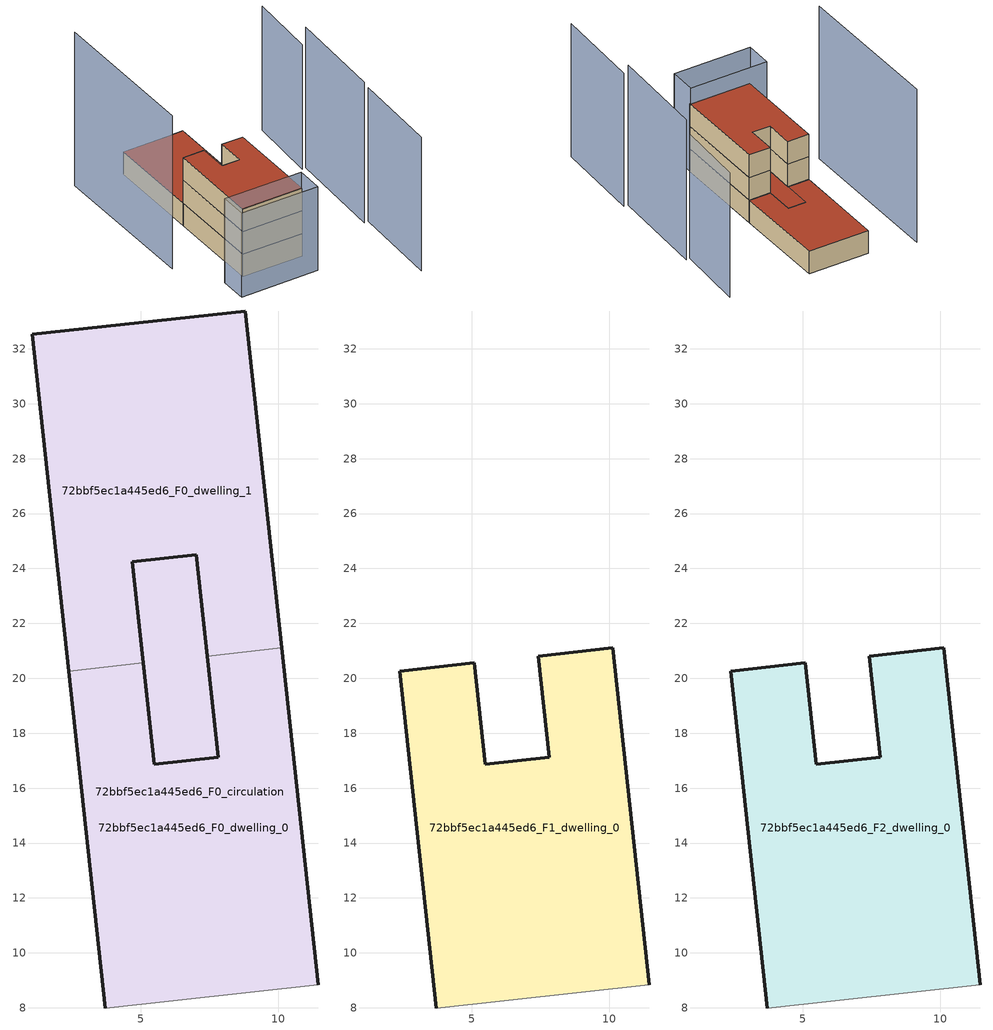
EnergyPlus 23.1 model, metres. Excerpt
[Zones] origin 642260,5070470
72bbf5ec1a445ed6_F0_dwelling_0
 floor ground (EU_floor_Construction): 10.14,21.11 11.47,8.84 3.7,7.99 2.37,20.26 5.09,20.56 5.49,16.88 7.82,17.13 7.42,20.81 z0; 7.02,24.49 7.42,20.81 7.82,17.13 5.49,16.88 4.69,24.24 z0
 wall outside (EU_wall_Construction): 11.47,8.84 10.14,21.11 / 7.42,20.81 7.82,17.13 5.49,16.88 5.09,20.56 / 2.37,20.26 3.7,7.99 z0:3
 wall adiabatic (EU_wall_Construction): 3.7,7.99 11.47,8.84 z0:3
 wall to 72bbf5ec1a445ed6_F0_dwelling_1 (EU_wall_Construction): 10.14,21.11 7.42,20.81 / 5.09,20.56 2.37,20.26 z0:3
 roof outside (EU_floor_Construction): 7.82,17.13 7.42,20.81 7.02,24.49 4.69,24.24 5.49,16.88 z3
72bbf5ec1a445ed6_F0_dwelling_1
 floor ground (EU_floor_Construction): 7.02,24.49 7.42,20.81 7.82,17.13 5.49,16.88 4.77,23.52 4.69,24.24 z0; 8.81,33.38 10.14,21.11 7.42,20.81 7.02,24.49 4.69,24.24 4.77,23.52 5.09,20.56 2.37,20.26 1.04,32.54 z0
 wall outside (EU_wall_Construction): 5.09,20.56 4.69,24.24 7.02,24.49 7.42,20.81 / 10.14,21.11 8.81,33.38 1.04,32.54 2.37,20.26 z0:3
 roof outside (EU_roof_Construction): 10.14,21.11 8.81,33.38 1.04,32.54 2.37,20.26 5.09,20.56 4.77,23.52 4.69,24.24 7.02,24.49 7.42,20.81 z3; 7.82,17.13 7.42,20.81 7.02,24.49 4.69,24.24 4.77,23.52 5.49,16.88 z3
72bbf5ec1a445ed6_F0_circulation
 floor ground (EU_floor_Construction): 7.02,24.49 7.42,20.81 7.82,17.13 5.49,16.88 4.76,23.58 4.69,24.24 z0; 10.14,21.11 11.47,8.84 3.7,7.99 2.37,20.26 5.09,20.56 5.49,16.88 7.82,17.13 7.42,20.81 z0; 8.81,33.38 10.14,21.11 7.42,20.81 7.02,24.49 4.69,24.24 4.77,23.52 5.09,20.56 2.37,20.26 1.04,32.54 z0
 wall outside (EU_wall_Construction): 7.02,24.49 4.69,24.24 5.49,16.88 7.82,17.13 7.02,24.49 z0:3
 roof outside (EU_roof_Construction): 11.47,8.84 10.14,21.11 7.42,20.81 7.82,17.13 5.49,16.88 5.09,20.56 2.37,20.26 3.7,7.99 z3; 7.82,17.13 7.42,20.81 7.02,24.49 4.69,24.24 4.76,23.58 5.49,16.88 z3; 10.14,21.11 8.81,33.38 1.04,32.54 2.37,20.26 5.09,20.56 4.77,23.52 4.69,24.24 7.02,24.49 7.42,20.81 z3
72bbf5ec1a445ed6_F1_dwelling_0
 floor to 72bbf5ec1a445ed6_F0_dwelling_0 (EU_floor_Construction): 10.14,21.11 11.47,8.84 3.7,7.99 2.37,20.26 5.09,20.56 5.49,16.88 7.82,17.13 7.42,20.81 z3
 wall outside (EU_wall_Construction): 11.47,8.84 10.14,21.11 7.42,20.81 7.82,17.13 5.49,16.88 5.09,20.56 2.37,20.26 3.7,7.99 z3:6
 wall adiabatic (EU_wall_Construction): 3.7,7.99 11.47,8.84 z3:6
72bbf5ec1a445ed6_F2_dwelling_0
 floor to 72bbf5ec1a445ed6_F1_dwelling_0 (EU_floor_Construction): 10.14,21.11 11.47,8.84 3.7,7.99 2.37,20.26 5.09,20.56 5.49,16.88 7.82,17.13 7.42,20.81 z6
 wall outside (EU_wall_Construction): 11.47,8.84 10.14,21.11 7.42,20.81 7.82,17.13 5.49,16.88 5.09,20.56 2.37,20.26 3.7,7.99 z6:9
 wall adiabatic (EU_wall_Construction): 3.7,7.99 11.47,8.84 z6:9
 roof outside (EU_roof_Construction): 11.47,8.84 10.14,21.11 7.42,20.81 7.82,17.13 5.49,16.88 5.09,20.56 2.37,20.26 3.7,7.99 z9
shading: 21.96,0.34 21.19,11.95 z0:17.7; 1.39,7.84 11.38,8.95 / 11.38,8.95 11.76,5.52 / 11.76,5.52 1.77,4.41 / 1.77,4.41 1.39,7.84 z0:11.1; 20.65,11.91 19.79,24.76 z0:18.6; -4.79,32.87 -2.6,12.92 z0:20.3; 19.3,24.68 18.79,33.66 z0:16.5
[Building]
EU S2 Campaign: North Axis=0; Terrain=City; Solar Distribution=FullExterior
[Site:Location]
Lyon-Bron: Latitude=45.75; Longitude=5; Time Zone=1; Elevation=198
[SizingPeriod:WeatherFileDays]
AnnualSizingPeriod: Begin Month=1; Begin Day of Month=1; End Month=12; End Day of Month=31; Day of Week for Start Day=Monday; Use Weather File Daylight Saving Period=No; Use Weather File Rain and Snow Indicators=No
[MATERIAL]
EU_InternalMass_Material: Roughness=MediumRough; Thickness=0.1; Conductivity=1; Density=1800; Specific Heat=900; Thermal Absorptance=0.9; Solar Absorptance=0.7; Visible Absorptance=0.7
[MATERIAL:NOMASS] Roughness=MediumRough; Thermal Absorptance=0.9; Solar Absorptance=0.7; Visible Absorptance=0.7
Name | Thermal Resistance
EU_wall_NoMass | 0.87146
EU_roof_NoMass | 0.842276
EU_floor_NoMass | 0.496999
[CONSTRUCTION]
EU_wall_Construction: EU_wall_NoMass
EU_roof_Construction: EU_roof_NoMass
EU_floor_Construction: EU_floor_NoMass
EU_InternalMass_Construction: EU_InternalMass_Material
[ZONE] Type=1; Multiplier=1; Ceiling Height=autocalculate; Floor Area=autocalculate; Part of Total Floor Area=Yes
Name | Volume
72bbf5ec1a445ed6_F0_dwelling_0; 72bbf5ec1a445ed6_F0_dwelling_1 | 315.445
72bbf5ec1a445ed6_F1_dwelling_0 | 263.354
72bbf5ec1a445ed6_F2_dwelling_0 | 263.352
72bbf5ec1a445ed6_F0_circulation | 578.798
[INTERNALMASS] Construction=EU_InternalMass_Construction
Name | Zone or ZoneList | Surface Area
72bbf5ec1a445ed6_F0_dwelling_0_EU_InternalMass | 72bbf5ec1a445ed6_F0_dwelling_0 | 87.7841
72bbf5ec1a445ed6_F0_dwelling_1_EU_InternalMass | 72bbf5ec1a445ed6_F0_dwelling_1 | 87.7841
72bbf5ec1a445ed6_F1_dwelling_0_EU_InternalMass | 72bbf5ec1a445ed6_F1_dwelling_0 | 192.661
72bbf5ec1a445ed6_F2_dwelling_0_EU_InternalMass | 72bbf5ec1a445ed6_F2_dwelling_0 | 192.661
[OTHEREQUIPMENT] Fuel Type=Electricity; Design Level Calculation Method=Watts/Area; Power per Zone Floor Area=1; Fraction Latent=0; Fraction Radiant=0; Fraction Lost=0; Carbon Dioxide Generation Rate=0; EndUse Subcategory=EU_Step8_InternalGains
Name | Zone or ZoneList or Space or SpaceList | Schedule
EU_Step8_InternalGain_72bbf5ec1a445ed6_F0_dwelling_0_f000 | 72bbf5ec1a445ed6_F0_dwelling_0 | EU_Step8_GainSchedule_72bbf5ec1a445ed6_F0_dwelling_0_f000
EU_Step8_InternalGain_72bbf5ec1a445ed6_F0_dwelling_1_f000 | 72bbf5ec1a445ed6_F0_dwelling_1 | EU_Step8_GainSchedule_72bbf5ec1a445ed6_F0_dwelling_1_f000
EU_Step8_InternalGain_72bbf5ec1a445ed6_F1_dwelling_0_f000 | 72bbf5ec1a445ed6_F1_dwelling_0 | EU_Step8_GainSchedule_72bbf5ec1a445ed6_F1_dwelling_0_f000
EU_Step8_InternalGain_72bbf5ec1a445ed6_F2_dwelling_0_f000 | 72bbf5ec1a445ed6_F2_dwelling_0 | EU_Step8_GainSchedule_72bbf5ec1a445ed6_F2_dwelling_0_f000
[ZONEINFILTRATION:DESIGNFLOWRATE]
EU_Circulation_Infiltration_72bbf5ec1a445ed6_F0_circulation: Zone or ZoneList or Space or SpaceList=72bbf5ec1a445ed6_F0_circulation; Schedule=EU_AlwaysOn; Design Flow Rate Calculation Method=Flow/Area; Flow Rate per Floor Area=0.0005; Constant Term Coefficient=1; Temperature Term Coefficient=0; Velocity Term Coefficient=0; Velocity Squared Term Coefficient=0
[ZONEVENTILATION:DESIGNFLOWRATE] Schedule=EU_AlwaysOn; Design Flow Rate Calculation Method=AirChanges/Hour; Air Changes per Hour=0.425; Ventilation Type=Natural; Fan Pressure Rise=0; Fan Total Efficiency=1; Constant Term Coefficient=1; Temperature Term Coefficient=0; Velocity Term Coefficient=0; Velocity Squared Term Coefficient=0; Minimum Indoor Temperature=-100; Maximum Indoor Temperature=100; Delta Temperature=-100; Minimum Outdoor Temperature=-100; Maximum Outdoor Temperature=100; Maximum Wind Speed=40
Name | Zone or ZoneList or Space or SpaceList
EU_ConstantAir_72bbf5ec1a445ed6_F0_dwelling_0 | 72bbf5ec1a445ed6_F0_dwelling_0
EU_ConstantAir_72bbf5ec1a445ed6_F0_dwelling_1 | 72bbf5ec1a445ed6_F0_dwelling_1
EU_ConstantAir_72bbf5ec1a445ed6_F1_dwelling_0 | 72bbf5ec1a445ed6_F1_dwelling_0
EU_ConstantAir_72bbf5ec1a445ed6_F2_dwelling_0 | 72bbf5ec1a445ed6_F2_dwelling_0
[HVACTEMPLATE:THERMOSTAT] Constant Heating Setpoint=20; Constant Cooling Setpoint=50
EU_HeatOnly_72bbf5ec1a445ed6_F0_dwelling_0; EU_HeatOnly_72bbf5ec1a445ed6_F0_dwelling_1; EU_HeatOnly_72bbf5ec1a445ed6_F1_dwelling_0; EU_HeatOnly_72bbf5ec1a445ed6_F2_dwelling_0
[HVACTEMPLATE:ZONE:IDEALLOADSAIRSYSTEM] System Availability Schedule=EU_AlwaysOn; Maximum Heating Supply Air Temperature=50; Minimum Cooling Supply Air Temperature=13; Maximum Heating Supply Air Humidity Ratio=0.0156; Minimum Cooling Supply Air Humidity Ratio=0.0077; Heating Limit=NoLimit; Cooling Limit=NoLimit; Heating Availability Schedule=EU_AlwaysOn; Cooling Availability Schedule=EU_CoolingOff; Dehumidification Control Type=ConstantSensibleHeatRatio; Cooling Sensible Heat Ratio=0.7; Dehumidification Setpoint=60; Humidification Control Type=None; Humidification Setpoint=30; Outdoor Air Method=None; Outdoor Air Flow Rate per Person=0.00944; Outdoor Air Flow Rate per Zone Floor Area=0; Outdoor Air Flow Rate per Zone=0; Demand Controlled Ventilation Type=None; Outdoor Air Economizer Type=NoEconomizer; Heat Recovery Type=None; Sensible Heat Recovery Effectiveness=0.7; Latent Heat Recovery Effectiveness=0.65
Name | Template Thermostat
72bbf5ec1a445ed6_F0_dwelling_0 | EU_HeatOnly_72bbf5ec1a445ed6_F0_dwelling_0
72bbf5ec1a445ed6_F0_dwelling_1 | EU_HeatOnly_72bbf5ec1a445ed6_F0_dwelling_1
72bbf5ec1a445ed6_F1_dwelling_0 | EU_HeatOnly_72bbf5ec1a445ed6_F1_dwelling_0
72bbf5ec1a445ed6_F2_dwelling_0 | EU_HeatOnly_72bbf5ec1a445ed6_F2_dwelling_0
[SIZING:ZONE] Zone Cooling Design Supply Air Temperature Input Method=SupplyAirTemperature; Zone Cooling Design Supply Air Temperature=13; Zone Heating Design Supply Air Temperature Input Method=SupplyAirTemperature; Zone Heating Design Supply Air Temperature=50; Zone Cooling Design Supply Air Humidity Ratio=0.008; Zone Heating Design Supply Air Humidity Ratio=0.008; Cooling Design Air Flow Method=DesignDay; Cooling Design Air Flow Rate=0; Cooling Minimum Air Flow per Zone Floor Area=0.000762; Cooling Minimum Air Flow=0; Cooling Minimum Air Flow Fraction=0.2; Heating Design Air Flow Method=DesignDay; Heating Design Air Flow Rate=0; Heating Maximum Air Flow per Zone Floor Area=0.002032; Heating Maximum Air Flow=0.141576; Heating Maximum Air Flow Fraction=0.3; Account for Dedicated Outdoor Air System=No; Dedicated Outdoor Air System Control Strategy=NeutralSupplyAir; Dedicated Outdoor Air Low Setpoint Temperature for Design=autosize; Dedicated Outdoor Air High Setpoint Temperature for Design=autosize; Zone Load Sizing Method=Sensible Load Only No Latent Load; Zone Latent Cooling Design Supply Air Humidity Ratio Input Method=HumidityRatioDifference; Zone Cooling Design Supply Air Humidity Ratio Difference=0.005; Zone Latent Heating Design Supply Air Humidity Ratio Input Method=HumidityRatioDifference; Zone Humidification Design Supply Air Humidity Ratio Difference=0.005
72bbf5ec1a445ed6_F0_dwelling_0; 72bbf5ec1a445ed6_F0_dwelling_1; 72bbf5ec1a445ed6_F1_dwelling_0; 72bbf5ec1a445ed6_F2_dwelling_0
[SCHEDULE:CONSTANT]
Name | Hourly Value
EU_AlwaysOn | 1
EU_CoolingOff | 0
[SCHEDULE:FILE] Column Number=1; Rows to Skip at Top=0; Number of Hours of Data=8760; Column Separator=Comma; Interpolate to Timestep=No; Minutes per Item=60; Adjust Schedule for Daylight Savings=Yes
Name | File
EU_Step8_GainSchedule_72bbf5ec1a445ed6_F0_dwelling_0_f000 | ../../schedules/72bbf5ec1a445ed6/72bbf5ec1a445ed6_F0_dwelling_0_f000_gain.csv
EU_Step8_GainSchedule_72bbf5ec1a445ed6_F0_dwelling_1_f000 | ../../schedules/72bbf5ec1a445ed6/72bbf5ec1a445ed6_F0_dwelling_1_f000_gain.csv
EU_Step8_GainSchedule_72bbf5ec1a445ed6_F1_dwelling_0_f000 | ../../schedules/72bbf5ec1a445ed6/72bbf5ec1a445ed6_F1_dwelling_0_f000_gain.csv
EU_Step8_GainSchedule_72bbf5ec1a445ed6_F2_dwelling_0_f000 | ../../schedules/72bbf5ec1a445ed6/72bbf5ec1a445ed6_F2_dwelling_0_f000_gain.csv
